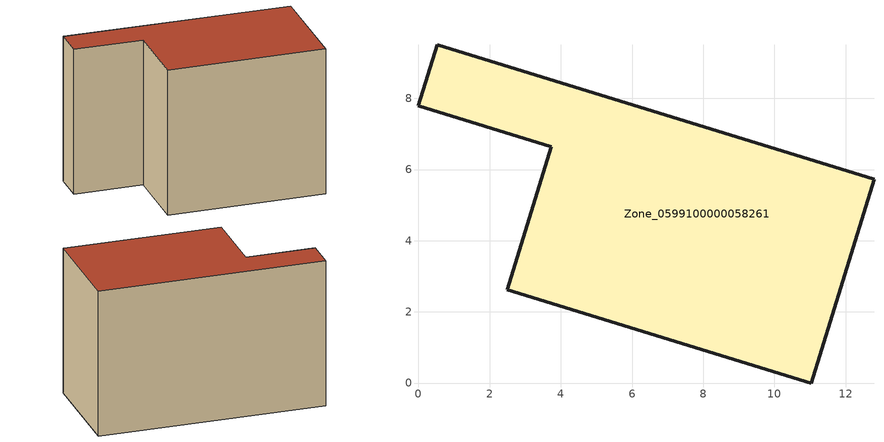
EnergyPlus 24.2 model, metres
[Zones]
Zone_0599100000058261
 floor ground (C_G): 3.73,6.64 0,7.79 0.52,9.5 12.8,5.73 11.04,0 2.5,2.62 z0
 wall outside (C_F): 12.8,5.73 0.52,9.5 0,7.79 3.73,6.64 2.5,2.62 11.04,0 12.8,5.73 z0:8.51
 roof outside (C_R): 11.04,0 12.8,5.73 0.52,9.5 0,7.79 3.73,6.64 2.5,2.62 z8.51
[BUILDING]
Pand.0599100000058261: North Axis=0; Terrain=City; Loads Convergence Tolerance Value=0.04; Temperature Convergence Tolerance Value=0.4; Solar Distribution=FullExterior; Maximum Number of Warmup Days=25; Minimum Number of Warmup Days=1
[Site:Location]
Rotterdam.The.Hague.AP_ZH_NLD Design_Conditions: Latitude=51.96; Longitude=4.45; Time Zone=1; Elevation=-4.5
[SITE:GROUNDTEMPERATURE:BUILDINGSURFACE]
18, 18, 18, 18, 18, 18, 18, 18, 18, 18, 18, 18
[MATERIAL] Thermal Absorptance=0.9; Solar Absorptance=0.7; Visible Absorptance=0.7
Name | Roughness | Thickness | Conductivity | Density | Specific Heat
G.TI.1975-1991 | MediumSmooth | 0.15 | 0.288461 | 540 | 1210
F.TI.1975-1991 | Rough | 0.3 | 0.230769 | 1920 | 840
R.TI.1975-1991 | MediumRough | 0.2 | 0.153846 | 1500 | 1000
[CONSTRUCTION]
C_G: G.TI.1975-1991
C_F: F.TI.1975-1991
C_R: R.TI.1975-1991
[ZONE]
Zone_0599100000058261: Type=1; Multiplier=1; Ceiling Height=Autocalculate; Volume=Autocalculate; Floor Area=autocalculate; Part of Total Floor Area=Yes
[ZONEINFILTRATION:DESIGNFLOWRATE]
Infil_Zone_0599100000058261: Zone or ZoneList or Space or SpaceList=Zone_0599100000058261; Schedule=AlwaysOn; Design Flow Rate Calculation Method=Flow/Area; Flow Rate per Floor Area=0.003; Constant Term Coefficient=1; Temperature Term Coefficient=0; Velocity Term Coefficient=0; Velocity Squared Term Coefficient=0
[HVACTEMPLATE:ZONE:IDEALLOADSAIRSYSTEM]
Zone_0599100000058261: Maximum Heating Supply Air Temperature=50; Minimum Cooling Supply Air Temperature=13; Maximum Heating Supply Air Humidity Ratio=0.0156; Minimum Cooling Supply Air Humidity Ratio=0.0077; Heating Limit=NoLimit; Cooling Limit=NoLimit; Dehumidification Control Type=ConstantSensibleHeatRatio; Cooling Sensible Heat Ratio=0.7; Dehumidification Setpoint=60; Humidification Control Type=None; Humidification Setpoint=30; Outdoor Air Method=None; Outdoor Air Flow Rate per Person=0.00944; Outdoor Air Flow Rate per Zone Floor Area=0; Outdoor Air Flow Rate per Zone=0; Demand Controlled Ventilation Type=None; Outdoor Air Economizer Type=NoEconomizer; Heat Recovery Type=None; Sensible Heat Recovery Effectiveness=0.7; Latent Heat Recovery Effectiveness=0.65
[ZONECONTROL:THERMOSTAT]
ThermostatControl_Zone_0599100000058261: Zone or ZoneList=Zone_0599100000058261; Control Type Schedule=DualSetpointControlType; Control 1=Thermostat_Zone_0599100000058261; Temperature Difference Between Cutout And Setpoint=0
[THERMOSTATSETPOINT:DUALSETPOINT]
Thermostat_Zone_0599100000058261: Heating Setpoint Temperature Schedule=HeatingSetpoint_Zone_0599100000058261; Cooling Setpoint Temperature Schedule=CoolingSetpoint_Zone_0599100000058261
[SCHEDULE:COMPACT]
HeatingSetpoint_Zone_0599100000058261: Through: 12/31, For: AllDays, Until: 24:00, 21
CoolingSetpoint_Zone_0599100000058261: Through: 12/31, For: AllDays, Until: 24:00, 24
DualSetpointControlType: Through: 12/31, For: AllDays, Until: 24:00, 4
AlwaysOn: Through: 12/31, For: AllDays, Until: 24:00, 1
